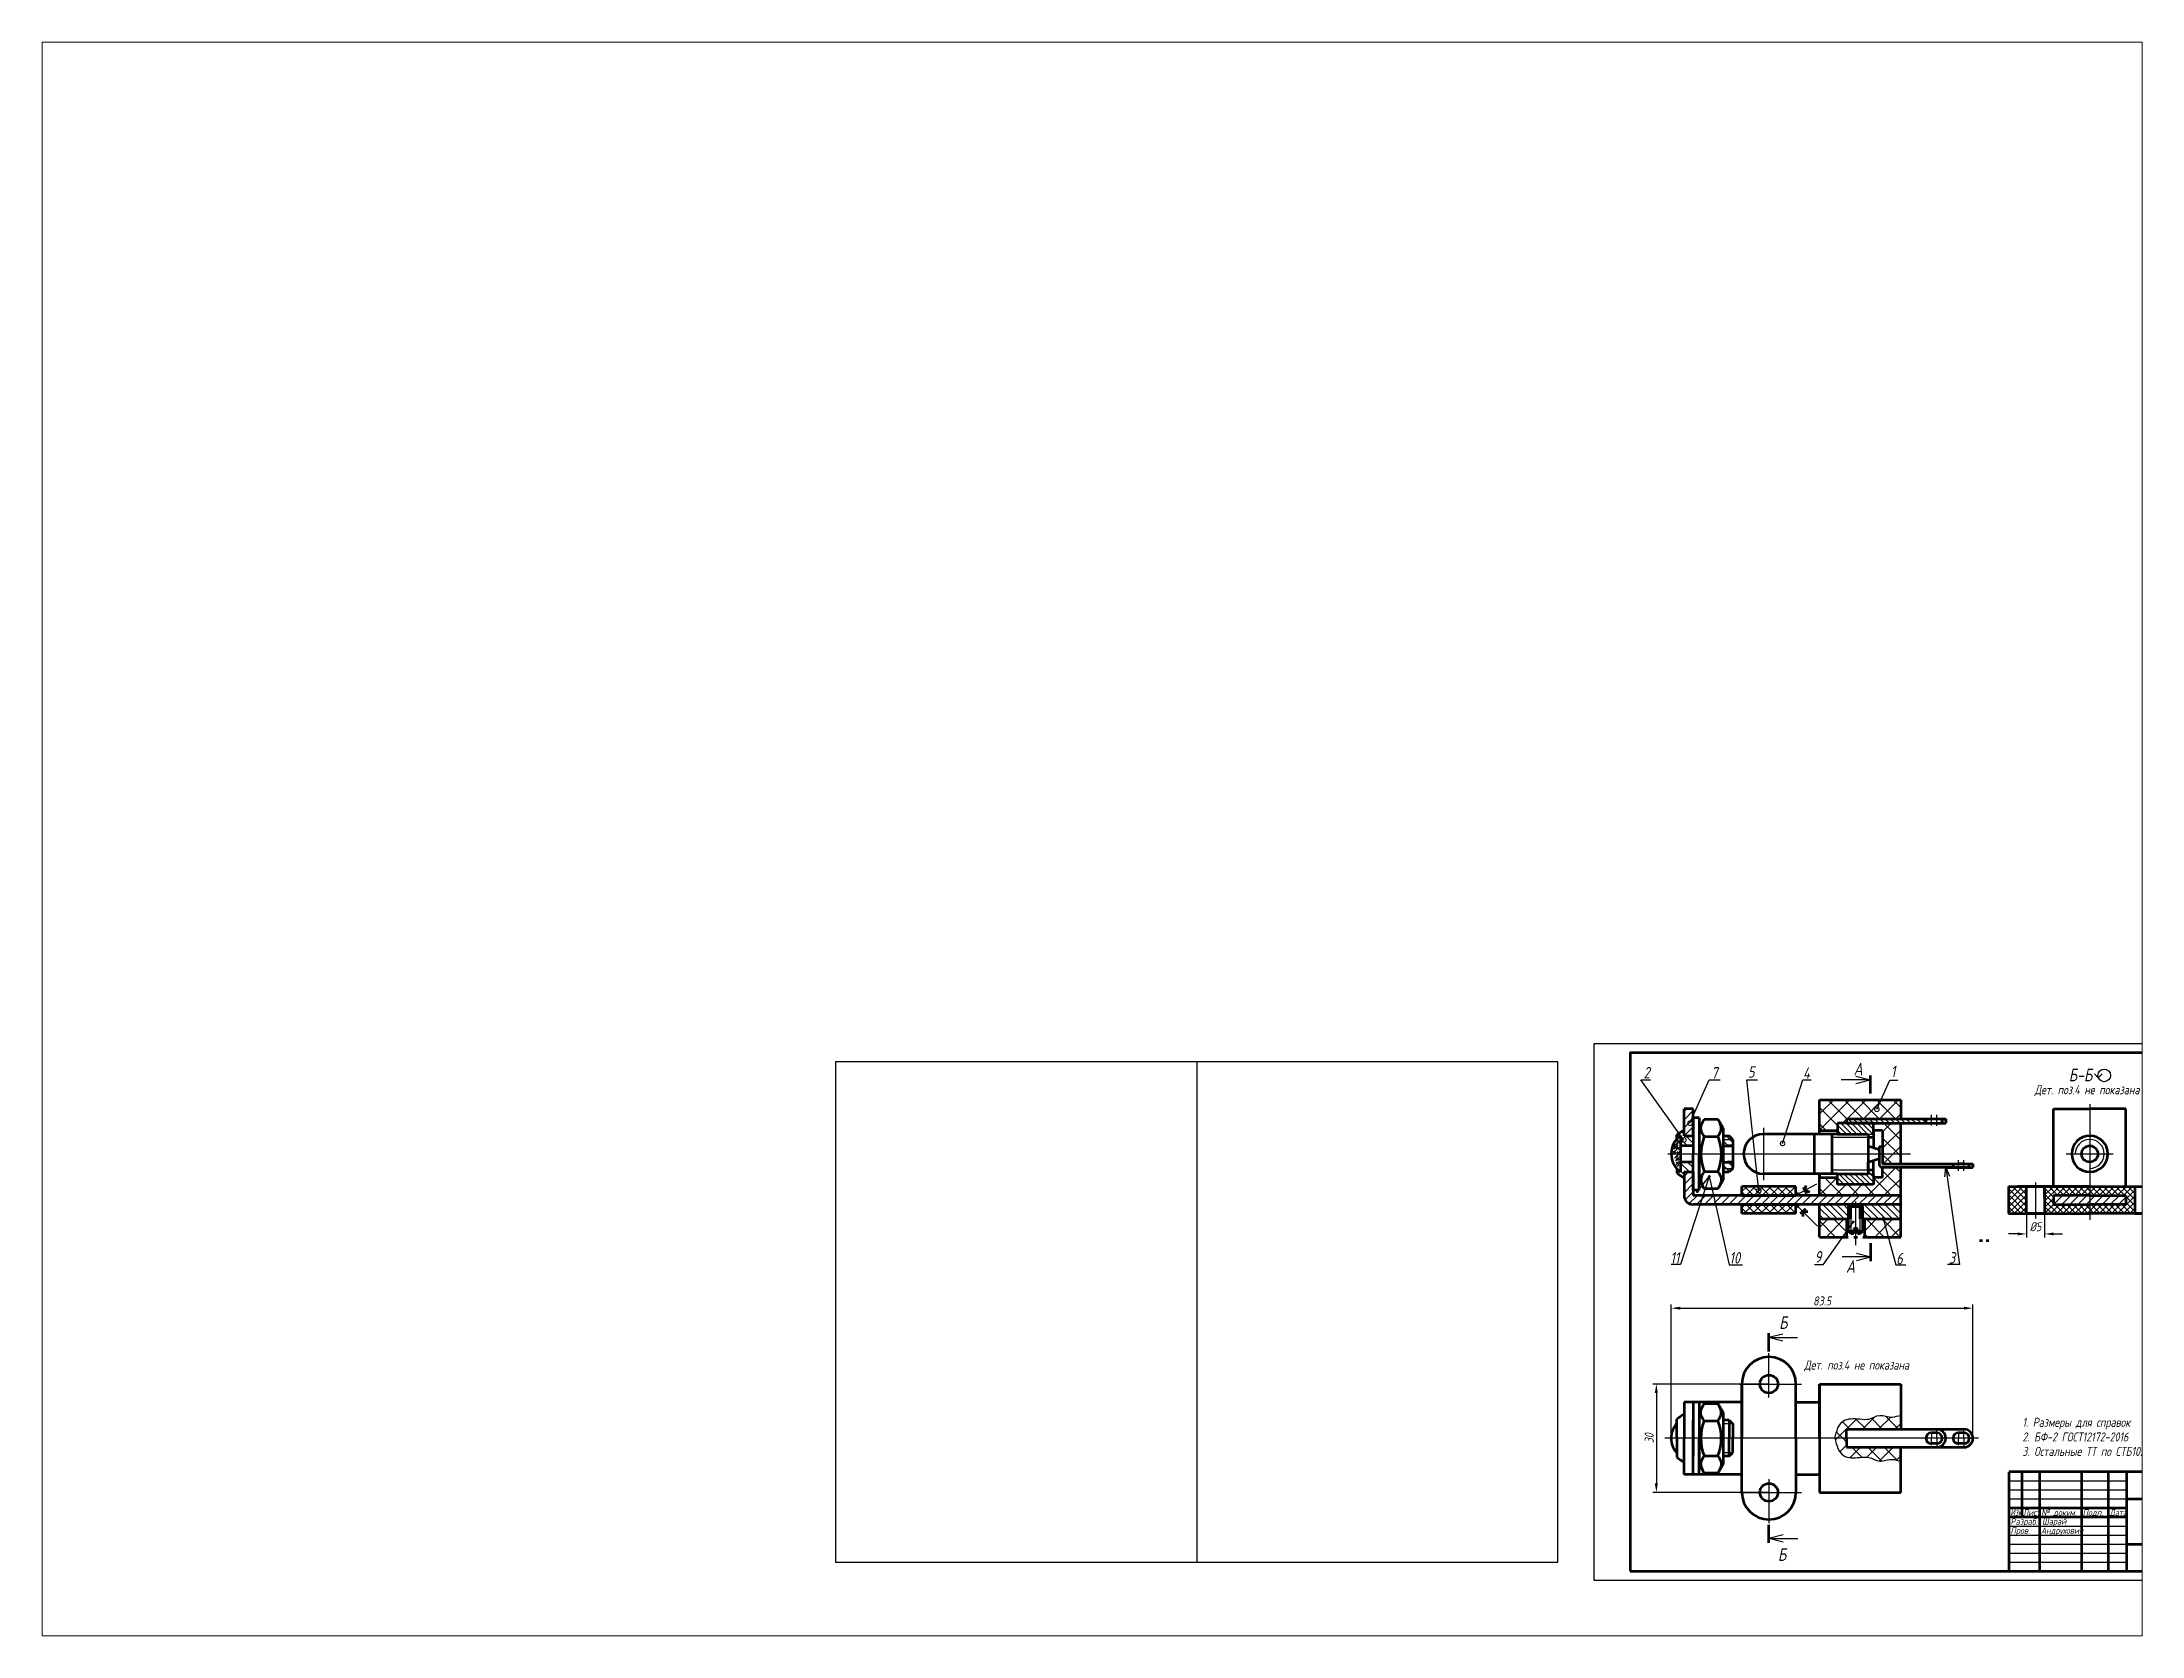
# Paper-space layout 'Layout1' of a CAD drawing. Header units: millimetres. Extents: x 26 to 231, y 20 to 176.
# The model-space entities are those that its viewports show. They can reach past a viewport. Long polylines and large blocks are cut down to what shows.
import ezdxf
from ezdxf import colors
from ezdxf.entities.mleader import LeaderData, LeaderLine
from ezdxf.math import Vec2, Vec3

# ---------------------------------------------------------------- set-up
doc = ezdxf.new("R2010")
doc.units = ezdxf.units.MM
doc.header["$LTSCALE"] = 0.5
doc.header["$PDMODE"] = 3
doc.linetypes.add('CENTER2', pattern=[28.575, 19.05, -3.175, 3.175, -3.175])
doc.layers.get('0').update_dxf_attribs({"linetype": 'CONTINUOUS', "lineweight": 60})
doc.layers.get('Defpoints').update_dxf_attribs({"linetype": 'CONTINUOUS'})
doc.layers.add('3-размеры', color=6, linetype='CONTINUOUS')
doc.layers.add('4-текст', color=7, linetype='CONTINUOUS', true_color=0x00ad00)
doc.styles.get("Standard").update_dxf_attribs({"font": 'ISOCPEUI.TTF', "width": 0.8})
doc.dimstyles.get("Standard").update_dxf_attribs({"dimtxt": 5, "dimasz": 5, "dimexe": 2, "dimexo": 0, "dimgap": 1.5, "dimtad": 1, "dimdec": 0, "dimzin": 0, "dimtxsty": 'Standard', "dimcen": 5, "dimadec": 0, "dimazin": 0, "dimtfac": 1, "dimtdec": 0, "dimtofl": 0, "dimtmove": 0, "dimatfit": 3, "dimldrblk": 'DOTSMALL', "dimfxl": 1, "dimtolj": 1, "dimtzin": 0, "dimarcsym": 0})
pattern_1 = [(135, (247.4436, -50.095), (-4.49013, -4.49013), []), (225, (247.4436, -50.095), (4.49013, -4.49013), [])]

# ---------------------------------------------------------------- blocks, each defined once
blk = doc.blocks.new('_DotSmall')
at = {"color": 0, "linetype": 'ByBlock', "const_width": 0.5}
blk.add_lwpolyline([(-0.0625, 0, 1), (0.0625, 0, 1)], format="xyb", close=True, dxfattribs=at)
blk = doc.blocks.new('_Dot')
at = {"color": 0, "lineweight": -2}
blk.add_line((-0.5, 0), (-1, 0), dxfattribs=at)
at = {"color": 0, "const_width": 0.5}
blk.add_lwpolyline([(-0.25, 0, 1), (0.25, 0, 1)], format="xyb", close=True, dxfattribs=at)
blk = doc.blocks.new('*D32')
at = {"layer": '3-размеры', "color": 0, "lineweight": -2, "transparency": 16777216}
for p, q in [((669.6, 203), (669.6, 189.7)), ((679.6, 203), (679.6, 189.7)), ((664.6, 191.7), (659.6, 191.7)), ((684.6, 191.7), (689.6, 191.7))]:
    blk.add_line(p, q, dxfattribs=at)
at = {"layer": '3-размеры', "color": 0, "lineweight": -3, "transparency": 16777216}
for points in [[(664.6, 192.5), (664.6, 190.9), (669.6, 191.7)], [(684.6, 192.5), (684.6, 190.9), (679.6, 191.7)]]:
    blk.add_solid(points, dxfattribs=at)
at = {"layer": 'Defpoints', "color": 0, "lineweight": -3, "transparency": 16777216}
for p in [(669.6, 203), (679.6, 203), (679.6, 191.7)]:
    blk.add_point(p, dxfattribs=at)
at = {"layer": '3-размеры', "color": 0, "lineweight": -3, "transparency": 16777216, "insert": (674.6, 195.7), "char_height": 5, "width": 8.042, "attachment_point": 5}
blk.add_mtext('\\A1;%%C5', dxfattribs=at)
blk = doc.blocks.new('*D34')
at = {"layer": '3-размеры', "color": 0, "lineweight": -2, "transparency": 16777216}
for p, q in [((526.9, 108.6), (462.6, 108.6)), ((464.6, 103.6), (464.6, 53.6)), ((526.9, 48.6), (462.6, 48.6))]:
    blk.add_line(p, q, dxfattribs=at)
at = {"layer": '3-размеры', "color": 0, "lineweight": -3, "transparency": 16777216}
for points in [[(463.7, 103.6), (465.4, 103.6), (464.6, 108.6)], [(463.7, 53.6), (465.4, 53.6), (464.6, 48.6)]]:
    blk.add_solid(points, dxfattribs=at)
at = {"layer": 'Defpoints', "color": 0, "lineweight": -3, "transparency": 16777216}
for p in [(526.9, 108.6), (464.6, 48.6), (526.9, 48.6)]:
    blk.add_point(p, dxfattribs=at)
at = {"layer": '3-размеры', "color": 0, "lineweight": -3, "transparency": 16777216, "insert": (460.6, 78.6), "char_height": 5, "attachment_point": 5, "rotation": 90}
blk.add_mtext('\\A1;30', dxfattribs=at)
blk = doc.blocks.new('*D35')
at = {"layer": '3-размеры', "color": 0, "lineweight": -2, "transparency": 16777216}
for p, q in [((472.8, 78.6), (472.8, 152.6)), ((639.9, 78.6), (639.9, 152.6)), ((477.8, 150.6), (634.9, 150.6))]:
    blk.add_line(p, q, dxfattribs=at)
at = {"layer": '3-размеры', "color": 0, "lineweight": -3, "transparency": 16777216}
for points in [[(477.8, 151.4), (477.8, 149.8), (472.8, 150.6)], [(634.9, 151.4), (634.9, 149.8), (639.9, 150.6)]]:
    blk.add_solid(points, dxfattribs=at)
at = {"layer": 'Defpoints', "color": 0, "lineweight": -3, "transparency": 16777216}
for p in [(639.9, 150.6), (472.8, 78.6), (639.9, 78.6)]:
    blk.add_point(p, dxfattribs=at)
at = {"layer": '3-размеры', "color": 0, "lineweight": -3, "transparency": 16777216, "insert": (556.4, 154.6), "char_height": 5, "attachment_point": 5}
blk.add_mtext('\\A1;83.5', dxfattribs=at)

msp = doc.modelspace()

# ---------------------------------------------------------------- hatches: boundary and pattern name
at = {"lineweight": -3}
h = msp.add_hatch(dxfattribs=at)
h.set_pattern_fill('ANSI31', style=0)
h.set_pattern_definition([(45, (246.883, -5), (-2.245064, 2.245064), [])])
h.paths.add_polyline_path([(484.9, 261), (479.9, 261), (479.9, 246), (484.9, 246)])
h.paths.add_polyline_path([(484.9, 226), (479.9, 226), (479.9, 223), (479.9, 223), (479.9, 223), (479.9, 213.1, 0.418115), (484.9, 208), (599.9, 208), (599.9, 213), (484.9, 213)])
h = msp.add_hatch(dxfattribs=at)
h.set_pattern_fill('ANSI37', scale=2, style=0)
h.set_pattern_definition([(45, (246.883, -5), (-4.49013, 4.49013), []), (135, (246.883, -5), (-4.49013, -4.49013), [])])
h.paths.add_polyline_path([(599.9, 266), (554.9, 266), (554.9, 249), (564.9, 249), (564.9, 253), (569.9, 253), (569.9, 255.5), (599.9, 255.5)])
h.paths.add_polyline_path([(599.9, 253), (584.9, 253), (584.9, 249), (589.9, 249), (589.9, 243.5), (589.9, 236), (599.9, 236), (599.9, 240.2)])
h.paths.add_polyline_path([(599.9, 236), (589.9, 236), (589.9, 230.5), (599.9, 230.5)])
h.paths.add_polyline_path([(599.9, 228.5), (589.9, 228.5), (589.9, 223), (584.9, 223), (584.9, 219), (564.9, 219), (564.9, 223), (554.9, 223), (554.9, 213), (599.9, 213)])
h.paths.add_polyline_path([(569.9, 200), (554.9, 200), (554.9, 190), (569.9, 190)])
h.paths.add_polyline_path([(599.9, 200), (579.9, 200), (579.9, 190), (599.9, 190)])
h = msp.add_hatch(dxfattribs=at)
h.set_pattern_fill('ANSI31', angle=90, style=0)
h.set_pattern_definition([(135, (246.883, -5), (-2.245064, -2.245064), [])])
h.paths.add_polyline_path([(491, 226.2), (491, 226.2), (490.9, 226.1), (490.9, 226.1), (491, 226.1)])
h.paths.add_polyline_path([(491, 226.3), (491, 226.2), (491.1, 226.3)])
h.paths.add_polyline_path([(491.1, 245.6), (491, 245.7), (491, 245.7), (491, 245.7)])
h.paths.add_polyline_path([(491, 245.8), (490.9, 245.8), (491, 245.8)])
h.paths.add_polyline_path([(498.9, 245.9), (498.9, 245.9), (499, 246), (499, 246)])
h.paths.add_polyline_path([(501.6, 246), (501.6, 244), (506.9, 244), (504.9, 246)])
h.paths.add_polyline_path([(498.7, 245.6), (498.8, 245.7), (498.8, 245.7), (498.7, 245.6)])
h.paths.add_polyline_path([(498.8, 245.8), (498.8, 245.8), (498.8, 245.7), (498.8, 245.7)])
h.paths.add_polyline_path([(501.6, 244), (501.6, 240.5), (506.9, 240.5), (506.9, 244)])
h.paths.add_polyline_path([(488.2, 244), (488.2, 240.5), (488.3, 240.5), (488.3, 244)])
edge = h.paths.add_edge_path()
edge.add_line((484.9, 240.5), (484.9, 246))
edge.add_line((484.9, 246), (479.9, 246))
edge.add_line((479.9, 246), (479.9, 249))
edge.add_arc((485.3, 236), 14.1, 112.7605, 132.1143)
edge.add_line((475.9, 246.5), (475.9, 244.1))
edge.add_arc((485.3, 236), 12.5, 126.7058, 139.2948, ccw=False)
edge.add_line((477.9, 246), (477.9, 240.5))
edge.add_line((477.9, 240.5), (484.9, 240.5))
h.paths.add_polyline_path([(488.2, 246), (488.2, 244), (488.3, 244), (488.3, 246)])
edge = h.paths.add_edge_path()
edge.add_line((484.9, 226), (484.9, 231.5))
edge.add_line((484.9, 231.5), (477.9, 231.5))
edge.add_line((477.9, 231.5), (477.9, 226))
edge.add_arc((485.3, 236), 12.5, 220.7052, 233.2942, ccw=False)
edge.add_line((475.9, 227.9), (475.9, 225.5))
edge.add_arc((485.3, 236), 14.1, 227.8857, 247.24)
edge.add_line((479.9, 223), (479.9, 226))
edge.add_line((479.9, 226), (484.9, 226))
h.paths.add_polyline_path([(488.2, 231.5), (488.2, 228), (488.3, 228), (488.3, 231.5)])
h.paths.add_polyline_path([(488.2, 228), (488.2, 226), (488.3, 226), (488.3, 228)])
h.paths.add_polyline_path([(498.8, 226.2), (498.8, 226.2), (498.8, 226.2)])
h.paths.add_polyline_path([(498.9, 226), (498.9, 226), (498.9, 226)])
h.paths.add_polyline_path([(498.9, 226.1), (498.9, 226.1), (498.9, 226.1)])
h.paths.add_polyline_path([(501.6, 228), (501.6, 226), (504.9, 226), (506.9, 228)])
h.paths.add_polyline_path([(498.9, 226.1), (498.8, 226.2), (498.9, 226.1)])
h.paths.add_polyline_path([(501.6, 231.5), (501.6, 228), (506.9, 228), (506.9, 231.5)])
h = msp.add_hatch(dxfattribs=at)
h.set_pattern_fill('ANSI31', scale=0.65, angle=90, style=0)
h.set_pattern_definition([(135, (246.883, -5), (-1.459292, -1.459292), [])])
h.paths.add_polyline_path([(584.9, 253), (569.9, 253), (564.9, 253), (564.9, 247), (581.9, 247), (584.9, 247), (584.9, 248.5)])
h.paths.add_polyline_path([(584.9, 247), (581.9, 247), (581.9, 245), (584.9, 245), (584.9, 245.5)])
h.paths.add_polyline_path([(584.9, 226.5), (584.9, 227), (581.9, 227), (581.9, 226.5), (581.9, 225), (584.9, 225)])
h.paths.add_polyline_path([(584.9, 224.5), (584.9, 225), (581.9, 225), (564.9, 225), (564.9, 219), (584.9, 219)])
h = msp.add_hatch(dxfattribs=at)
h.set_pattern_fill('ANSI31', scale=0.65, angle=90, style=0)
h.set_pattern_definition([(135, (247.461, -4.927), (-1.459292, -1.459292), [])])
h.paths.add_polyline_path([(569.9, 255.5), (569.9, 253), (613.9, 253), (613.9, 255.5)])
h.paths.add_polyline_path([(624.9, 255.5), (622.9, 255.5), (622.9, 253), (624.9, 253)])
h = msp.add_hatch(color=7, dxfattribs=at)
h.paths.add_polyline_path([(589.9, 240.2), (587.9, 240.2), (587.9, 236), (589.9, 236)])
h.paths.add_polyline_path([(589.9, 236), (587.9, 236), (587.9, 230.5, 0.414214), (589.9, 228.5), (628.9, 228.5), (628.9, 230.5), (589.9, 230.5)])
h.paths.add_polyline_path([(639.9, 230.5), (637.7, 230.5), (637.7, 228.5), (639.9, 228.5)])
h = msp.add_hatch(dxfattribs=at)
h.set_pattern_fill('ANSI37', style=0)
h.set_pattern_definition([(45, (246.883, -5), (-2.245064, 2.245064), []), (135, (246.883, -5), (-2.245064, -2.245064), [])])
h.paths.add_polyline_path([(541.9, 218), (511.9, 218), (511.9, 213), (541.9, 213)])
h.paths.add_polyline_path([(541.9, 208), (511.9, 208), (511.9, 203), (541.9, 203)])
h = msp.add_hatch(dxfattribs=at)
h.set_pattern_fill('ANSI37', scale=0.75, style=0)
h.set_pattern_definition([(45, (425.6075, 191.5), (-1.683798, 1.683798), []), (135, (425.6075, 191.5), (-1.683798, -1.683798), [])])
h.paths.add_polyline_path([(669.6, 218), (664.6, 218), (659.6, 218), (659.6, 203), (669.6, 203)])
h.paths.add_polyline_path([(704.6, 218), (679.6, 218), (679.6, 203), (704.6, 203), (704.6, 208), (684.6, 208), (684.6, 213), (704.6, 213)])
h.paths.add_polyline_path([(729.6, 218), (704.6, 218), (704.6, 213), (724.6, 213), (724.6, 208), (704.6, 208), (704.6, 203), (729.6, 203)])
h.paths.add_polyline_path([(749.6, 218), (739.6, 218), (739.6, 203), (749.6, 203)])
h = msp.add_hatch(dxfattribs=at)
h.set_pattern_fill('ANSI31', style=0)
h.set_pattern_definition([(45, (425.6075, 191.5), (-2.245064, 2.245064), [])])
h.paths.add_polyline_path([(724.6, 213), (704.6, 213), (704.6, 208), (724.6, 208)])
h.paths.add_polyline_path([(704.6, 213), (684.6, 213), (684.6, 208), (704.6, 208)])
h = msp.add_hatch(dxfattribs=at)
h.set_pattern_fill('ANSI31', scale=0.85, angle=90, style=0)
h.set_pattern_definition([(135, (246.883, -5), (-1.908304, -1.908304), [])])
h.paths.add_polyline_path([(570.9, 208), (565.5, 208), (554.9, 208), (554.9, 200), (570.9, 200)])
h.paths.add_polyline_path([(599.9, 208), (578.9, 208), (578.9, 200), (581.1, 200), (599.9, 200)])
h.paths.add_polyline_path([(570.9, 206.7), (572.2, 206.7), (572.2, 208), (570.9, 208)])
h.paths.add_polyline_path([(577.5, 206.7), (578.9, 206.7), (578.9, 208), (577.5, 208)])
h = msp.add_hatch(dxfattribs=at)
h.set_pattern_fill('ANSI37', scale=2, angle=90, style=0)
h.set_pattern_definition(pattern_1)
edge = h.paths.add_edge_path()
edge.add_spline(control_points=[(599.9, 91.2), (598.3, 91), (594.5, 89.3), (588.4, 92.6), (582.8, 88.6), (576, 89.5), (566.4, 89.8), (564.4, 82.6), (563.4, 78.6)], knot_values=[0.332585, 0.332585, 0.332585, 0.332585, 5.011488, 12.082556, 18.407111, 23.407111, 32.462496, 43.310252, 43.310252, 43.310252, 43.310252], degree=3, periodic=0)
edge.add_line((563.4, 78.6), (569.9, 78.6))
edge.add_line((569.9, 78.6), (569.9, 83.6))
edge.add_line((569.9, 83.6), (599.9, 83.6))
edge.add_line((599.9, 83.6), (599.9, 91.2))
h = msp.add_hatch(dxfattribs=at)
h.set_pattern_fill('ANSI37', scale=2, angle=90, style=0)
h.set_pattern_definition(pattern_1)
edge = h.paths.add_edge_path()
edge.add_spline(control_points=[(599.9, 66), (598.3, 66.2), (594.5, 67.9), (588.4, 64.6), (582.8, 68.6), (576, 67.7), (566.4, 67.4), (564.4, 74.6), (563.4, 78.6)], knot_values=[0.332585, 0.332585, 0.332585, 0.332585, 5.011488, 12.082556, 18.407111, 23.407111, 32.462496, 43.310252, 43.310252, 43.310252, 43.310252], degree=3, periodic=0)
edge.add_line((563.4, 78.6), (569.9, 78.6))
edge.add_line((569.9, 78.6), (569.9, 73.6))
edge.add_line((569.9, 73.6), (599.9, 73.6))
edge.add_line((599.9, 73.6), (599.9, 66))

# ---------------------------------------------------------------- linework, layer by layer
at = {"color": 7, "lineweight": 100}
for p, q in [((583, 279.4), (583, 269.4)), ((583.4, 176.6), (583.4, 186.6))]:
    msp.add_line(p, q, dxfattribs=at)
at = {"color": 7, "lineweight": -3}
for p, q in [((707.2, 280.3), (709.3, 278.2)), ((709.3, 278.2), (711.5, 280.3)), ((583, 277), (567, 277)), ((575, 279), (583, 277)), ((575, 275), (583, 277)), ((581.9, 245), (561.9, 245)), ((581.9, 247), (584.9, 247)), ((475.6, 238), (473.7, 236)), ((474.6, 237.8), (473.8, 237)), ((475.8, 240.6), (474, 238.7)), ((474.8, 240.4), (474.2, 239.8)), ((476.4, 242.5), (474.5, 240.5)), ((476.6, 235.7), (474.6, 233.7)), ((475.6, 237), (474.9, 236.3)), ((475.8, 239.7), (475.1, 238.9)), ((477.2, 234), (475.2, 232)), ((476.2, 233.8), (475.4, 233)), ((477.6, 240), (475.6, 238)), ((476.4, 241.5), (475.7, 240.8)), ((476.6, 239.8), (475.8, 238.9)), ((477.7, 237.6), (475.8, 235.6)), ((476.6, 234.8), (475.8, 234)), ((477.8, 243.5), (475.9, 241.6)), ((476.7, 240.7), (475.9, 239.9)), ((476.7, 237.4), (475.9, 236.6)), ((476.8, 243.4), (476, 242.6)), ((477.2, 233.1), (476.5, 232.3)), ((477.6, 239), (476.9, 238.3)), ((477.7, 240), (477, 239.2)), ((477.7, 236.6), (477, 235.9)), ((477.8, 242.6), (477.1, 241.9)), ((488.2, 244), (488.3, 244)), ((501.6, 244), (506.9, 244)), ((708, 236), (717.5, 236)), ((477.3, 231.8), (475.4, 229.8)), ((476.3, 231.6), (475.5, 230.8)), ((476.9, 229.9), (476.1, 229.1)), ((477.4, 230.8), (476.6, 230.1)), ((488.2, 228), (488.3, 228)), ((501.6, 228), (506.9, 228)), ((581.9, 227), (561.9, 227)), ((581.9, 225), (584.9, 225)), ((542.2, 213.4), (553.4, 219.5)), ((542.2, 213.4), (543.3, 214.6)), ((542.2, 213.4), (543.8, 213.6)), ((542, 207.9), (553.8, 196)), ((542, 207.9), (542.7, 206.4)), ((542, 207.9), (543.5, 207.1)), ((570.9, 208), (570.9, 200)), ((578.9, 208), (578.9, 200)), ((583.4, 179), (567.4, 179)), ((575.4, 181), (583.4, 179)), ((583.4, 179), (575.4, 179)), ((575.4, 177), (583.4, 179)), ((534.7, 136.3), (526.7, 134.3)), ((526.7, 134.3), (542.7, 134.3)), ((534.7, 132.3), (526.7, 134.3)), ((488.2, 86.6), (488.2, 86.6)), ((506.9, 86.6), (501.5, 86.6)), ((616.9, 82.4), (616.9, 78.6)), ((631.9, 82.4), (631.9, 78.6)), ((488.2, 70.6), (488.2, 70.6)), ((506.9, 70.6), (501.5, 70.6)), ((616.9, 74.8), (616.9, 78.6)), ((631.9, 74.8), (631.9, 78.6))]:
    msp.add_line(p, q, dxfattribs=at)
at = {"color": 7, "lineweight": 60}
for p, q in [((484.9, 261), (479.9, 261)), ((479.9, 246), (479.9, 261)), ((484.9, 246), (484.9, 261)), ((554.9, 247), (554.9, 266)), ((554.9, 266), (599.9, 266)), ((599.9, 266), (599.9, 255.5)), ((684.6, 218.5), (684.6, 261)), ((684.6, 261), (704.6, 261)), ((724.6, 261), (704.6, 261)), ((724.6, 218.5), (724.6, 261)), ((475.9, 244.1), (475.9, 246.5)), ((477.9, 246), (477.9, 226)), ((479.9, 246), (484.9, 246)), ((488.2, 250.2), (491.1, 255.2)), ((488.2, 250.2), (488.2, 236)), ((488.2, 246), (488.3, 246)), ((491.1, 255.2), (498.7, 255.2)), ((491.1, 245.6), (498.7, 245.6)), ((501.6, 250.2), (498.7, 255.2)), ((501.6, 250.2), (501.6, 236)), ((501.6, 246), (504.9, 246)), ((506.9, 244), (504.9, 246)), ((554.9, 247), (523.9, 247)), ((551.9, 247), (551.9, 225)), ((554.9, 249), (564.9, 249)), ((564.9, 247), (554.9, 247)), ((561.9, 225), (561.9, 247)), ((584.9, 253), (564.9, 253)), ((564.9, 253), (564.9, 247)), ((564.9, 247), (581.9, 247)), ((569.9, 255.5), (569.9, 253)), ((569.9, 255.5), (624.9, 255.5)), ((569.9, 253), (624.9, 253)), ((581.9, 247), (581.9, 240.5)), ((581.9, 245.5), (581.9, 226.5)), ((581.9, 245.5), (581.9, 240.5)), ((584.9, 245), (581.9, 245)), ((584.9, 247.5), (584.9, 253)), ((589.9, 249), (584.9, 249)), ((584.9, 248.5), (584.9, 245.5)), ((584.9, 245.5), (584.9, 239.5)), ((589.9, 249), (589.9, 243.5)), ((599.9, 230.5), (599.9, 253)), ((613.9, 255.5), (613.9, 253)), ((613.9, 253), (613.9, 255.5)), ((622.9, 255.5), (622.9, 253)), ((622.9, 253), (622.9, 255.5)), ((624.9, 255.5), (624.9, 253)), ((624.9, 255), (624.9, 253)), ((484.9, 240.5), (477.9, 240.5)), ((484.9, 240.5), (484.9, 240.5)), ((488.2, 240.5), (488.3, 240.5)), ((488.2, 236), (488.2, 221.7)), ((501.6, 240.5), (506.9, 240.5)), ((501.6, 236), (501.6, 221.7)), ((506.9, 240.5), (503.9, 240.5)), ((506.9, 244), (506.9, 240.5)), ((506.9, 243.5), (506.9, 228.5)), ((581.9, 240.5), (587.9, 238.5)), ((581.9, 231.5), (587.9, 233.5)), ((587.9, 240.2), (589.9, 240.2)), ((587.9, 240.2), (587.9, 230.5)), ((589.9, 243.5), (589.9, 230.5)), ((599.9, 236), (599.9, 240.2)), ((475.9, 227.9), (475.9, 225.5)), ((484.9, 231.5), (477.9, 231.5)), ((479.9, 226), (479.9, 213.1)), ((479.9, 226), (484.9, 226)), ((484.9, 231.5), (484.9, 231.5)), ((484.9, 226), (484.9, 213)), ((488.2, 231.5), (488.3, 231.5)), ((488.2, 226), (488.3, 226)), ((488.2, 221.7), (491.1, 216.7)), ((491.1, 226.3), (498.7, 226.3)), ((501.6, 221.7), (498.7, 216.7)), ((501.6, 231.5), (506.9, 231.5)), ((501.6, 226), (504.9, 226)), ((506.9, 231.5), (503.9, 231.5)), ((506.9, 228), (504.9, 226)), ((506.9, 228), (506.9, 231.5)), ((554.9, 225), (523.9, 225)), ((554.9, 213), (554.9, 225)), ((564.9, 225), (554.9, 225)), ((554.9, 224.5), (554.9, 222.5)), ((554.9, 223), (564.9, 223)), ((564.9, 219), (564.9, 225)), ((564.9, 225), (581.9, 225)), ((581.9, 226.5), (581.9, 231.5)), ((581.9, 226.5), (581.9, 231.5)), ((584.9, 227), (581.9, 227)), ((581.9, 226.5), (581.9, 225)), ((584.9, 226.5), (584.9, 232.5)), ((584.9, 223.5), (584.9, 226.5)), ((584.9, 224.5), (584.9, 219)), ((584.9, 224.5), (584.9, 223.5)), ((589.9, 223), (584.9, 223)), ((589.9, 230.5), (637.7, 230.5)), ((589.9, 228.5), (589.9, 228.5)), ((636.7, 228.5), (589.9, 228.5)), ((589.9, 223), (589.9, 228.5)), ((599.9, 190), (599.9, 228.5)), ((624.9, 230.5), (627.9, 230.5)), ((624.9, 228.5), (639.9, 228.5)), ((628.7, 228.5), (631.7, 228.5)), ((628.9, 230.5), (628.9, 228.5)), ((631.7, 230.5), (634.7, 230.5)), ((634.7, 230.5), (631.7, 230.5)), ((637.7, 230.5), (639.9, 230.5)), ((637.7, 230.5), (637.7, 228.5)), ((639.9, 230.5), (639.9, 228.5)), ((599.9, 213), (484.9, 213)), ((498.7, 216.7), (491.1, 216.7)), ((541.9, 218), (511.9, 218)), ((511.9, 213), (511.9, 218)), ((541.9, 213), (541.9, 218)), ((545.8, 217.6), (547.7, 214.1)), ((546.8, 215.9), (547.6, 218.6)), ((546.8, 215.9), (549.5, 215.1)), ((584.9, 219), (564.9, 219)), ((659.6, 218), (659.6, 203)), ((659.6, 218), (684.6, 218)), ((659.6, 218), (674.6, 218)), ((674.6, 218), (664.6, 218)), ((664.6, 218), (669.6, 218)), ((669.6, 203), (669.6, 218)), ((674.6, 218), (691.6, 218)), ((704.6, 218), (674.6, 218)), ((679.6, 211.5), (679.6, 218)), ((679.6, 218), (679.6, 203)), ((679.6, 211.1), (679.6, 203)), ((684.6, 218), (704.6, 218)), ((684.6, 213), (684.6, 208)), ((704.6, 213), (684.6, 213)), ((704.6, 218), (734.6, 218)), ((704.6, 213), (724.6, 213)), ((724.6, 213), (724.6, 208)), ((729.6, 218), (729.6, 203)), ((734.6, 218), (749.6, 218)), ((599.9, 208), (484.9, 208)), ((511.9, 203), (511.9, 208)), ((541.9, 203), (511.9, 203)), ((541.9, 203), (541.9, 208)), ((547.1, 205.6), (544.3, 202.8)), ((545.7, 204.2), (548.5, 204.2)), ((545.7, 204.2), (545.7, 201.3)), ((554.9, 190), (554.9, 208)), ((554.9, 200), (570.9, 200)), ((574.9, 208), (565.5, 208)), ((569.9, 200), (569.9, 190)), ((574.9, 208), (571.1, 208)), ((572.2, 200), (572.2, 208)), ((574.9, 208), (578.6, 208)), ((577.5, 200), (577.5, 208)), ((578.9, 200), (581.1, 200)), ((578.9, 200), (599.9, 200)), ((579.9, 200), (579.9, 190)), ((659.6, 203), (704.6, 203)), ((679.6, 203), (669.6, 203)), ((674.6, 203), (679.6, 203)), ((684.6, 208), (704.6, 208)), ((724.6, 208), (704.6, 208)), ((749.6, 203), (704.6, 203)), ((729.6, 203), (739.6, 203)), ((554.9, 190), (570.9, 190)), ((573.9, 190), (575.9, 190)), ((578.9, 190), (599.9, 190)), ((511.9, 78.6), (511.9, 108.6)), ((511.9, 108.6), (511.9, 78.6)), ((541.9, 78.6), (541.9, 108.8)), ((554.9, 108.6), (554.9, 78.6)), ((554.9, 78.6), (554.9, 108.6)), ((554.9, 108.6), (599.9, 108.6)), ((599.9, 108.6), (599.9, 83.6)), ((479.9, 98.6), (479.9, 78.6)), ((511.9, 98.6), (479.9, 98.6)), ((484.9, 98.6), (484.9, 79)), ((488.2, 92.8), (491, 97.8)), ((491, 97.8), (498.7, 97.8)), ((501.5, 92.8), (498.7, 97.8)), ((541.9, 98.6), (554.9, 98.6)), ((554.9, 78.6), (554.9, 96.1)), ((475.9, 78.6), (475.9, 89.1)), ((484.9, 78.6), (484.9, 88.6)), ((484.9, 78.6), (484.9, 88.5)), ((484.9, 88.5), (484.9, 86.5)), ((488.2, 92.8), (488.2, 78.6)), ((488.2, 88.6), (488.2, 88.6)), ((491, 88.2), (498.7, 88.2)), ((501.5, 92.8), (501.5, 78.6)), ((504.9, 88.6), (501.5, 88.6)), ((504.9, 88.6), (504.9, 78.6)), ((504.9, 88.6), (506.9, 86.6)), ((506.9, 86.6), (506.9, 78.6)), ((569.9, 78.6), (569.9, 83.6)), ((569.9, 83.6), (634.9, 83.6)), ((619.9, 81.6), (616.7, 81.6)), ((634.9, 81.6), (631.7, 81.6)), ((475.9, 78.6), (475.9, 68.1)), ((479.9, 58.6), (479.9, 78.6)), ((484.9, 79), (484.9, 79)), ((484.9, 78.6), (484.9, 68.7)), ((484.9, 78.6), (484.9, 68.6)), ((484.9, 58.6), (484.9, 78.2)), ((484.9, 68.7), (484.9, 70.7)), ((488.2, 78.6), (488.2, 64.3)), ((501.5, 78.6), (501.5, 64.3)), ((504.9, 68.6), (504.9, 78.6)), ((504.9, 68.6), (506.9, 70.6)), ((506.9, 70.6), (506.9, 78.6)), ((511.9, 48.6), (511.9, 78.6)), ((541.9, 78.6), (541.9, 48.4)), ((554.9, 78.6), (554.9, 48.6)), ((569.9, 78.6), (569.9, 73.6)), ((569.9, 73.6), (634.9, 73.6)), ((599.9, 48.6), (599.9, 73.6)), ((619.9, 75.6), (616.7, 75.6)), ((634.9, 75.6), (631.7, 75.6)), ((511.9, 58.6), (479.9, 58.6)), ((488.2, 68.6), (488.2, 68.6)), ((488.2, 64.3), (491, 59.3)), ((491, 68.9), (498.7, 68.9)), ((498.7, 59.3), (491, 59.3)), ((501.5, 64.3), (498.7, 59.3)), ((504.9, 68.6), (501.5, 68.6)), ((541.9, 58.6), (554.9, 58.6)), ((554.9, 48.6), (599.9, 48.6))]:
    msp.add_line(p, q, dxfattribs=at)
at = {"lineweight": 60}
for p, q in [((488.3, 256), (484.9, 256)), ((484.9, 256), (484.9, 236)), ((488.3, 256), (488.3, 236)), ((484.9, 216), (484.9, 236)), ((488.3, 216), (488.3, 236)), ((488.3, 216), (484.9, 216)), ((570.9, 206.7), (572.2, 208)), ((578.9, 206.7), (570.9, 206.7)), ((570.9, 206.7), (570.9, 193.3)), ((572.2, 208), (577.5, 208)), ((577.5, 208), (578.9, 206.7)), ((578.9, 193.3), (578.9, 206.7)), ((572.2, 192), (570.9, 193.3)), ((570.9, 193.3), (573.9, 193.3)), ((572.2, 192), (573.9, 192)), ((575.9, 194.7), (573.9, 194.7)), ((573.9, 194.7), (573.9, 192)), ((575.9, 192), (575.9, 194.7)), ((575.9, 193.3), (578.9, 193.3)), ((575.9, 192), (577.5, 192)), ((577.5, 192), (578.9, 193.3)), ((643.5, 188), (645.2, 188)), ((647.2, 188), (648.8, 188)), ((488.2, 98.6), (484.9, 98.6)), ((484.9, 98.6), (484.9, 78.6)), ((488.2, 98.6), (488.2, 78.6)), ((484.9, 58.6), (484.9, 78.6)), ((488.2, 58.6), (488.2, 78.6)), ((488.2, 58.6), (484.9, 58.6)), ((845, 60), (660, 60)), ((660, 5), (660, 60)), ((667, 60), (667, 35)), ((677, 5), (677, 60)), ((700, 60), (700, 5)), ((715, 5), (715, 60)), ((725, 60), (725, 5)), ((660, 40), (725, 40)), ((660, 35), (725, 35)), ((725, 45), (845, 45)), ((725, 20), (845, 20))]:
    msp.add_line(p, q, dxfattribs=at)
at = {"color": 7, "linetype": 'CENTER2', "lineweight": -3}
for p, q in [((617, 251.7), (617, 257.6)), ((620, 251.6), (620, 257.6)), ((704.6, 263.5), (704.6, 199.5)), ((523.9, 250.5), (523.9, 221.5)), ((470.9, 236), (605.4, 236)), ((631.9, 226.7), (631.9, 232.6)), ((634.9, 226.6), (634.9, 232.6)), ((691.6, 236), (708, 236)), ((574.9, 209.6), (574.9, 185.4)), ((674.6, 220.2), (674.6, 200.3)), ((734.6, 220.2), (734.6, 200.3)), ((526.9, 101.2), (526.9, 125.6)), ((510.6, 108.6), (544.9, 108.6)), ((619.9, 78.6), (619.9, 84.1)), ((634.9, 78.6), (634.9, 84.1)), ((643, 78.6), (469.2, 78.6)), ((619.9, 78.6), (619.9, 73)), ((634.9, 78.6), (634.9, 73)), ((510.6, 48.6), (544.9, 48.6)), ((526.9, 56), (526.9, 31.6))]:
    msp.add_line(p, q, dxfattribs=at)
at = {"color": 7, "lineweight": 90}
for p, q in [((511.9, 213), (541.9, 213)), ((511.9, 208), (541.9, 208))]:
    msp.add_line(p, q, dxfattribs=at)
at = {"lineweight": -3}
for p, q in [((572.2, 208), (572.2, 192)), ((577.5, 192), (577.5, 208)), ((660, 55), (725, 55)), ((660, 50), (725, 50)), ((660, 45), (725, 45)), ((534.9, 25.1), (526.9, 23.1)), ((660, 30), (725, 30)), ((660, 25), (725, 25)), ((526.9, 23.1), (542.9, 23.1)), ((534.9, 21.1), (526.9, 23.1)), ((660, 20), (725, 20)), ((660, 15), (725, 15)), ((660, 10), (725, 10))]:
    msp.add_line(p, q, dxfattribs=at)
at = {"lineweight": 100}
for p, q in [((526.7, 136.7), (526.7, 126.7)), ((526.9, 20.7), (526.9, 30.7))]:
    msp.add_line(p, q, dxfattribs=at)
at = {"lineweight": 60}
msp.add_lwpolyline([(450, 5), (845, 5), (845, 292), (450, 292)], close=True, dxfattribs=at)
at = {"color": 7, "lineweight": -3}
msp.add_circle((712.6, 279.5), 3.5, dxfattribs=at)
at = {"color": 7, "lineweight": 60}
for centre, radius in [((704.6, 236), 4.5), ((526.9, 108.6), 5), ((526.9, 48.6), 5)]:
    msp.add_circle(centre, radius, dxfattribs=at)
for centre, radius, start, end in [((485.3, 236), 12.5, 126.7058, 233.2942), ((485.3, 236), 14.1, 112.7605, 132.1143), ((515.8, 236), 26.5, 158.6879, 201.3121), ((474.1, 236), 26.5, 338.6879, 21.3121), ((523.9, 236), 11, 90, 270), ((704.6, 236), 10, 90, 270), ((704.6, 236), 10, 270, 90), ((485.3, 236), 14.1, 227.8857, 247.24), ((589.9, 230.5), 2, 180, 270), ((484.9, 213), 5, 179.2378, 270), ((526.9, 108.6), 15, 0, 180), ((485.3, 78.6), 12.5, 139.2948, 180.0074), ((485.3, 78.6), 14.1, 112.7605, 132.1143), ((515.7, 78.6), 26.5, 158.6879, 201.3121), ((474, 78.6), 26.5, 338.6879, 21.3121), ((616.9, 78.6), 3, 90, 180), ((619.9, 78.6), 5, 0, 90), ((619.9, 78.6), 3, 0, 90), ((631.9, 78.6), 3, 90, 180), ((634.9, 78.6), 5, 0, 90), ((634.9, 78.6), 3, 0, 90), ((485.3, 78.6), 12.5, 179.9926, 220.7052), ((616.9, 78.6), 3, 180, 270), ((619.9, 78.6), 5, 270, 0), ((619.9, 78.6), 3, 270, 0), ((631.9, 78.6), 3, 180, 270), ((634.9, 78.6), 5, 270, 0), ((634.9, 78.6), 3, 270, 0), ((485.3, 78.6), 14.1, 227.8857, 247.2395), ((526.9, 48.6), 15, 180, 0)]:
    msp.add_arc(centre, radius, start, end, dxfattribs=at)
at = {"color": 7, "lineweight": -3}
msp.add_arc((704.6, 236), 8, 270, 180, dxfattribs=at)
at = {"color": 7, "lineweight": 60}
for points in [[(491.1, 245.6), (489.5, 248.6), (489.3, 250.6), (489.8, 252.7), (490.5, 254.2)], [(498.7, 245.6), (500.3, 248.6), (500.5, 250.6), (500, 252.7), (499.3, 254.2)], [(491.1, 226.3), (489.5, 223.3), (489.3, 221.3), (489.8, 219.3), (490.5, 217.8)], [(498.7, 226.3), (500.3, 223.3), (500.5, 221.3), (500, 219.3), (499.3, 217.8)], [(491, 88.2), (489.4, 91.2), (489.2, 93.2), (489.8, 95.3), (490.4, 96.8)], [(498.7, 88.2), (500.3, 91.2), (500.5, 93.2), (499.9, 95.3), (499.2, 96.8)], [(491, 68.9), (489.4, 65.9), (489.2, 63.9), (489.8, 61.9), (490.4, 60.3)], [(498.7, 68.9), (500.3, 65.9), (500.5, 63.9), (499.9, 61.9), (499.2, 60.3)]]:
    msp.add_spline(points, degree=3, dxfattribs=at)
at = {"color": 7, "lineweight": -3}
for points in [[(563.4, 78.6), (564.4, 82.6), (566.4, 89.8), (576, 89.5), (582.8, 88.6), (588.4, 92.6), (594.6, 89.3), (598.4, 91.1), (600, 91.2)], [(563.4, 78.6), (564.4, 74.6), (566.4, 67.4), (576, 67.7), (582.8, 68.6), (588.4, 64.6), (594.6, 67.9), (598.4, 66.1), (600, 66)]]:
    msp.add_open_spline(points, degree=3, knots=[0.332585, 0.332585, 0.332585, 0.332585, 11.18034, 20.235725, 25.235725, 31.56028, 38.631348, 43.450256, 43.450256, 43.450256, 43.450256], dxfattribs=at)
at = {"layer": '3-размеры', "color": 0}
msp.add_lwpolyline([(430, 0), (850, 0), (850, 297), (430, 297)], close=True, dxfattribs=at)
at = {"layer": 'Defpoints', "color": 7, "lineweight": -3}
msp.add_line((210, 287), (210, 10), dxfattribs=at)
msp.add_lwpolyline([(10, 10), (410, 10), (410, 287), (10, 287)], close=True, dxfattribs=at)

# ---------------------------------------------------------------- texts
at = {"color": 7, "lineweight": -3, "width": 0.8}
for s, height, p in [('2', 6.33, (457.5, 277.8)), ('7', 6.33, (495, 277.7)), ('5', 6.33, (515.3, 278.2)), ('4', 6.33, (545.8, 277.6)), ('A', 7, (573.8, 279.5)), ('1', 6.33, (594.5, 278.5)), ('Б-Б', 7, (693, 276.2)), ('Дет. поз.4 не показана', 5, (674.1, 269)), ('11', 6.33, (472.3, 175.3)), ('10 ', 6.33, (505, 175.3)), ('9', 6.33, (552.3, 175.9)), ('A', 7, (569.6, 170.2)), ('6', 6.33, (597.4, 174.9)), ('3', 6.33, (626.6, 175.3)), ('Б', 7, (532.6, 139.1)), ('Дет. поз.4 не показана', 5, (546.5, 116.6)), ('Андрухович', 3.5, (677.6, 25.7)), ('Шарай', 3.5, (678.2, 30.8)), ('Сборочный чертеж', 5.243, (736.6, 24.9)), ('Б', 7, (531.9, 10.7))]:
    msp.add_text(s, height=height, dxfattribs=at).set_placement(p)
at = {"layer": '3-размеры', "color": 7, "lineweight": -3, "width": 0.8}
for s, p in [('2. БФ-2 ГОСТ12172-2016', (667.3, 76.8)), ('1. Размеры для справок        ', (667.3, 84.9)), ('3. Остальные ТТ по СТБ1022-96', (667.3, 68.8))]:
    msp.add_text(s, height=5, dxfattribs=at).set_placement(p)
at = {"layer": '4-текст', "lineweight": -3}
for s, width, p in [('Изм.', 0.7, (660.7, 35.7)), ('Лист', 0.75, (667.7, 35.7)), ('№ докум.', 0.9, (677.7, 35.7)), ('Подп.', 0.9, (700.7, 35.7)), ('Дата', 0.75, (715.7, 35.7)), ('Разраб.', 0.9, (660.7, 30.7)), ('Пров.', 0.9, (660.7, 25.7))]:
    msp.add_text(s, height=3.5, dxfattribs=dict(at, width=width)).set_placement(p)

# ---------------------------------------------------------------- dimensions: what is measured, and where the dimension line sits
at = {"layer": '3-размеры', "color": 7, "lineweight": -3}
for base, p1, p2, text, picture, middle in [((679.6, 191.7), (669.6, 203), (679.6, 203), '%%C5', '*D32', (674.6, 195.7)), ((639.9, 150.6), (472.8, 78.6), (639.9, 78.6), '83.5', '*D35', (556.4, 154.6))]:
    dim = msp.add_linear_dim(base=base, p1=p1, p2=p2, text=text, dimstyle='Standard', dxfattribs=at)
    dim.commit()
    dim.dimension.update_dxf_attribs({"geometry": picture, "text_midpoint": middle})
dim = msp.add_linear_dim(base=(464.6, 48.6), p1=(526.9, 108.6), p2=(526.9, 48.6), angle=90, text='30', dimstyle='Standard', dxfattribs=at)
dim.commit()
dim.dimension.update_dxf_attribs({"geometry": '*D34', "text_midpoint": (460.6, 78.6)})

# ---------------------------------------------------------------- leaders
at = {"color": 7, "lineweight": -3}
for points, override in [([(479.8, 243.7), (456, 277), (461.3, 277.1)], {"dimgap": 1.5, "dimtad": 0}), ([(483.2, 253), (493.9, 277), (500, 277)], {"dimgap": 1.5, "dimtad": 0}), ([(521.3, 215.6), (514.7, 277), (520.6, 277)], {"dimgap": 1.5, "dimtad": 0}), ([(534.5, 241.8), (545.7, 277), (550.4, 277)], {"dimgap": 1.5, "dimtad": 0}), ([(586.7, 260.7), (593.9, 276.8), (598.3, 276.8)], {"dimgap": 1.5, "dimtad": 0}), ([(624.9, 228.5), (632.4, 174.7), (625.9, 174.7)], {"dimgap": 1.5, "dimtad": 0, "dimldrblk": 'Open30'})]:
    msp.add_leader(points, dimstyle='Standard', override=override, dxfattribs=at)
ml = msp.add_multileader_mtext('Standard', dxfattribs=at)
ml.set_content('', color=7)
ml.set_leader_properties()
ml.set_arrow_properties(name='DOT')
ml.build(insert=Vec2(0, 0))
ml.multileader.update_dxf_attribs({"text_right_attachment_type": 6, "dogleg_length": 0.36, "arrow_head_size": 1.5})
ctx = ml.context
ctx.base_point, ctx.arrow_head_size, ctx.plane_origin = Vec3(470.8, 176.7), 1.5, Vec3(487.3, 215.1)
ctx.right_attachment, ctx.text_align_type = 6, 2
notes = []
notes.append((ctx, [(1, (1, 1, 0), (477.9, 174.7), (-1, 0), 3.12, [(1, [(487.3, 215.1), (493.8, 223.5)], 0, [])])]))
ctx.mtext.insert, ctx.mtext.alignment, ctx.mtext.flow_direction = Vec3(472.8, 178.7), 3, 5
ml = msp.add_multileader_mtext('Standard', dxfattribs=at)
ml.set_content('', color=7)
ml.set_leader_properties()
ml.set_arrow_properties(name='DOT')
ml.build(insert=Vec2(0, 0))
ml.multileader.update_dxf_attribs({"text_right_attachment_type": 6, "dogleg_length": 0.36, "arrow_head_size": 1.5})
ctx = ml.context
ctx.base_point, ctx.arrow_head_size, ctx.plane_origin = Vec3(512.3, 174.6), 1.5, Vec3(493.9, 223.5)
ctx.right_attachment = 6
notes.append((ctx, [(0, (1, 1, 0), (504.9, 174.6), (1, 0), 7.38, [(0, [(493.9, 223.5)], 0, [])])]))
ctx.mtext.insert, ctx.mtext.flow_direction = Vec3(514.3, 176.6), 5
ml = msp.add_multileader_mtext('Standard', dxfattribs=at)
ml.set_content('', color=7)
ml.set_leader_properties()
ml.set_arrow_properties(name='DOT')
ml.build(insert=Vec2(0, 0))
ml.multileader.update_dxf_attribs({"text_right_attachment_type": 6, "dogleg_length": 0.36, "arrow_head_size": 1.5})
ctx = ml.context
ctx.base_point, ctx.arrow_head_size, ctx.plane_origin = Vec3(550.1, 176.6), 1.5, Vec3(573.6, 193.5)
ctx.right_attachment, ctx.text_align_type = 6, 2
notes.append((ctx, [(1, (1, 1, 0), (556.7, 174.6), (-1, 0), 2.58, [(0, [(573.6, 198.3)], 0, [])])]))
ctx.mtext.insert, ctx.mtext.alignment, ctx.mtext.flow_direction = Vec3(552.1, 178.6), 3, 5
ml = msp.add_multileader_mtext('Standard', dxfattribs=at)
ml.set_content('', color=7)
ml.set_leader_properties()
ml.build(insert=Vec2(0, 0))
ml.multileader.update_dxf_attribs({"text_right_attachment_type": 6, "dogleg_length": 0.36})
ctx = ml.context
ctx.base_point, ctx.plane_origin = Vec3(602.8, 174.6), Vec3(589.6, 202.8)
ctx.right_attachment = 6
notes.append((ctx, [(0, (1, 1, 0), (597.2, 174.6), (1, 0), 5.56, [(0, [(589.6, 202.8)], 0, [])])]))
ctx.mtext.insert, ctx.mtext.flow_direction = Vec3(604.8, 176.6), 5
for ctx, leaders in notes:
    for number, flags, end, landing, length, lines in leaders:
        leader = LeaderData()
        leader.index, (leader.has_last_leader_line, leader.has_dogleg_vector, leader.attachment_direction) = number, flags
        leader.last_leader_point, leader.dogleg_vector, leader.dogleg_length = Vec3(end), Vec3(landing), length
        for number, points, colour, breaks in lines:
            line = LeaderLine()
            line.index, line.vertices, line.color, line.breaks = number, Vec3.list(points), colors.encode_raw_color(colour), breaks
            leader.lines.append(line)
        ctx.leaders.append(leader)

psp = doc.layouts.get("Layout1")

# ---------------------------------------------------------------- viewports
at = {"layer": '0', "color": 5}
psp.add_viewport(center=(128.5, 97.5), size=(205.6, 156), view_center_point=(152.02, 410.35), view_height=882.4726, dxfattribs=at)

doc.saveas('drawing.dxf')
